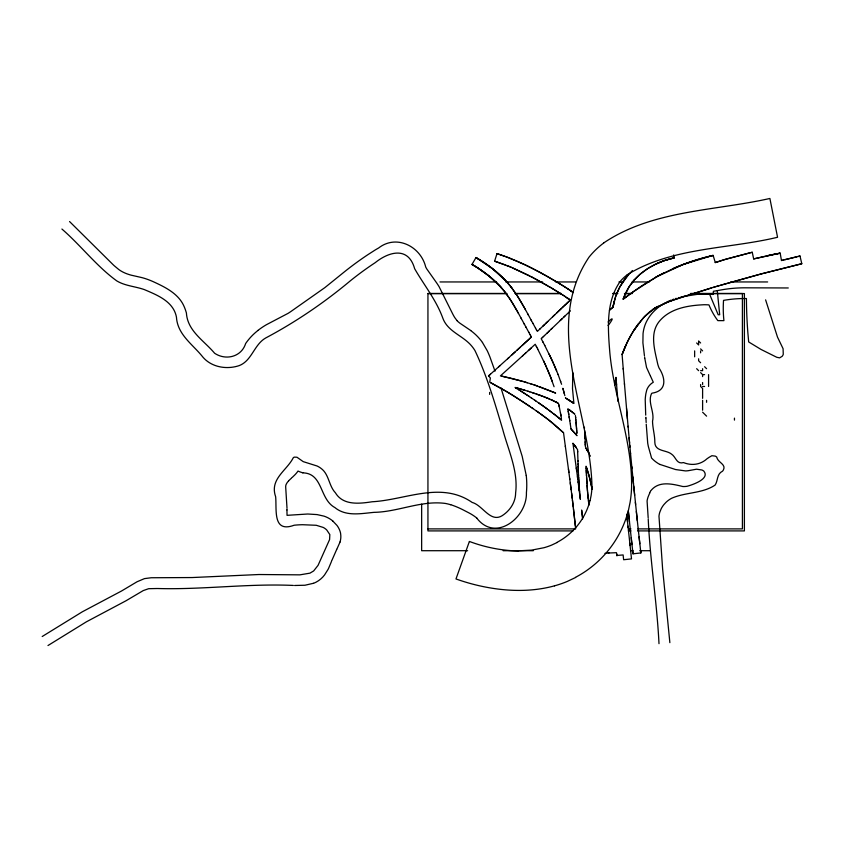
<?xml version="1.0" encoding="UTF-8"?>
<svg xmlns="http://www.w3.org/2000/svg" width="844" height="844" viewBox="0 0 844 844"><rect width="100%" height="100%" fill="white"/><g stroke="black" fill="none" stroke-linecap="round" stroke-linejoin="round"><path stroke-width="1.27" d="M287.002 508.13L285.673 486.819A8.925 8.925 0 0 1 285.905 485.1L285.968 484.899A10.36 10.36 0 0 1 288.585 481.017M286.981 509.122L286.96 509.913M286.949 510.04L287.034 515.336L307.765 514.007L317.08 514.587L324.043 516.148A27.578 27.578 0 0 1 332.789 520.97M614.717 385.191L615.424 380.56M501.157 388.43L489.742 382.153L490.343 377.933L488.539 375.939L490.438 374.219M614.875 384.104L615.782 378.492M609.547 310.096L613.018 307.216L615.656 296.508L619.834 286.939L628.379 274.68M615.498 380.095L615.993 377.352L616.574 384.484M590.104 500.492L591.074 495.787A75.665 75.665 0 0 0 591.982 487.115C590.694 411.703 541.742 327.694 589.017 257.167A81.298 81.298 0 0 1 603.703 242.998M340.048 542.027L336.946 548.969M505.366 264.932L494.605 261.165L497.01 253.622L498.255 254.023M469.306 541.7L455.982 578.952A203.288 203.288 0 0 0 479.487 585.799C504.026 591.306 530.032 592.562 554.476 585.852M650.407 491.408L649.764 492.928M331.84 560.511L336.745 549.339M331.565 561.249L328.675 568.139A49.342 49.342 0 0 1 328.031 569.436L324.497 575.038A25.679 25.679 0 0 1 313.493 583.362M668.68 301.741L655.028 308.049L644.7 316.468A69.102 69.102 0 0 0 642.991 318.293L633.812 330.521A113.507 113.507 0 0 0 630.078 336.84A119.025 119.025 0 0 0 626.744 343.371L622.102 354.586L623.273 369.313M649.701 493.075L648.181 496.715A22.218 22.218 0 0 0 647.084 500.998L648.171 517.762M509.227 297.953L505.081 292.246A91.764 91.764 0 0 0 501.726 288.194A96.237 96.237 0 0 0 499.891 286.179L489.425 276.378L476.723 267.221A141.539 141.539 0 0 0 472.028 264.372L476.005 257.525L492.231 268.487L505.693 280.788A104.118 104.118 0 0 1 507.666 282.972A99.676 99.676 0 0 1 511.316 287.371L515.779 293.522M668.015 301.983L656.263 307.311A48.72 48.72 0 0 0 655.028 308.049A46.103 46.103 0 0 0 653.646 308.925A48.467 48.467 0 0 0 650.524 311.183A54.607 54.607 0 0 0 647.538 313.704A61.992 61.992 0 0 0 644.7 316.468L638.581 323.642A98.136 98.136 0 0 0 636.576 326.396L635.796 327.525A109.857 109.857 0 0 0 633.812 330.521M608.039 325.478C610.972 322.239 615.614 314.527 608.113 321.975M636.819 326.048L638.581 323.642M673.67 254.93L674.282 257.831L664.006 260.712L655.45 264.267L647.39 268.803L640.079 274.268L634.108 280.145L629.118 286.749L623.062 299.293L623.895 298.66M617.544 291.644A64.65 64.65 0 0 1 619.834 286.939A64.587 64.587 0 0 1 622.492 282.434A63.827 63.827 0 0 1 625.499 278.161L632.399 270.544M623.315 298.576A56.052 56.052 0 0 1 624.782 294.851A56.664 56.664 0 0 1 629.118 286.76A55.936 55.936 0 0 1 631.776 282.983L634.677 279.512A59.323 59.323 0 0 1 637.842 276.283A63.089 63.089 0 0 1 641.24 273.287A67.119 67.119 0 0 1 644.858 270.534A71.139 71.139 0 0 1 648.698 267.981A74.852 74.852 0 0 1 652.707 265.67A78.197 78.197 0 0 1 656.854 263.602A80.781 80.781 0 0 1 661.116 261.788A82.343 82.343 0 0 1 664.914 260.395L674.282 257.831A82.448 82.448 0 0 0 669.872 258.886A83.102 83.102 0 0 0 665.462 260.205A82.427 82.427 0 0 0 661.116 261.788A80.781 80.781 0 0 0 656.854 263.602M619.992 281.769C605.644 302.247 607.954 329.171 609.843 352.813C614.094 398.431 632.715 442.066 631.544 488.243A115.913 115.913 0 0 1 630.099 502.328L628.506 509.987A105.089 105.089 0 0 1 575.524 577.317M288.49 480.922L291.433 478.147M650.481 491.187C658.447 480.521 671.877 483.865 682.785 486.513A20.773 20.773 0 0 0 687.143 486.26C692.85 484.699 710.395 478.759 703.717 470.994A10.413 10.413 0 0 0 701.849 469.981L696.543 469.201L688.62 470.635A22.261 22.261 0 0 1 685.528 470.92L675.59 469.549L659.966 464.432M542.882 326.164L547.777 321.48M552.672 316.795L561.26 308.598M545.646 323.526L554.814 314.749M552.018 328.379L548.347 331.882M560.268 320.467L562.115 318.716M551.1 329.255L570.375 310.866M544.728 324.402L539.907 329.002M556.65 312.987L565.617 304.473M563.94 316.964L564.858 316.089M547.197 332.979L549.265 331.006M547.429 332.768L544.422 335.617M562.178 307.722L563.106 306.847M540.445 328.485L537.375 331.397L536.404 329.74M544.538 335.501L543.272 336.703M542.407 337.526L541.194 338.666L543.093 342.263M542.302 337.621L543.388 336.598M564.024 305.971L570.291 300.116L566.683 297.573M566.282 303.851L567.622 302.606M567.949 302.289L569.289 301.044M529.821 338.465L531.361 337.041L530.897 336.176M569.953 300.432L570.291 300.116A128.457 128.457 0 0 0 567.959 298.449L565.079 296.487M529.051 339.183L522.088 345.597M529.779 349.289L531.14 348.034M525 353.657L529.093 349.912M528.418 350.534L535.212 344.257L536.457 346.641M520.537 347.021L517.098 350.165M501.895 376.213L500.386 375.918L525.685 353.035M522.425 356.02L523.375 355.155M292.003 477.63L294.894 474.845A30.426 30.426 0 0 0 298.016 471.068A39.573 39.573 0 0 0 302.838 472.83M511.401 355.335L515.199 351.895M507.603 358.774L531.361 337.041L529.958 334.446M498.709 366.781L508.869 357.624M488.539 375.939L499.986 365.642M609.442 310.191L613.018 307.216A64.819 64.819 0 0 1 614.179 301.487A62.467 62.467 0 0 1 615.656 296.508A63.901 63.901 0 0 1 617.544 291.644M258 330.394L259.572 329.192A74.114 74.114 0 0 1 266.44 324.697L288.089 313.346A82.585 82.585 0 0 0 291.37 311.172L324.845 287.635L343.424 272.633A324.265 324.265 0 0 1 368.026 254.582L375.158 250.003A113.529 113.529 0 0 1 378.661 247.967C396.532 234.031 420.681 246.427 425.692 266.957A37.874 37.874 0 0 0 426.737 268.888L436.559 282.782A87.829 87.829 0 0 1 439.112 286.728L452.015 312.554A55.978 55.978 0 0 0 454.737 317.566L457.015 320.593M623.305 299.114L625.763 297.246M627.25 274.733C671.993 247.186 727.834 249.223 777.556 237.269L769.897 198.467C714.509 210.989 652.349 210.05 603.682 242.956M624.729 298.027L632.145 292.53M626.153 296.951L630.141 293.986M630.542 293.691L638.634 287.962M632.546 292.235L656.706 276.726M639.045 287.688L643.149 284.945M643.561 284.681L658.552 275.724L673.976 268.234M47.981 645.533L86.373 621.828L126.009 600.77L143.248 590.589L148.671 588.69L157.501 588.511M42.2 636.513L82.353 611.784L121.557 590.99L137.055 581.759L144.482 578.615L151.213 577.75L192.137 577.549L258.918 574.521L299.905 574.848L309.938 573.16L313.641 570.955L318.061 565.353L329.593 539.559L329.835 534.59L326.691 529.916A15.867 15.867 0 0 0 323.241 527.437L316.268 525.284L302.511 524.715A105.795 105.795 0 0 0 294.187 525.221C272.401 533.229 276.864 509.871 275.65 496.768C269.426 479.033 286.601 470.857 293.322 457.691A4.568 4.568 0 0 1 294.313 457.131L296.961 457.226L303.218 461.636L317.059 465.993A21.796 21.796 0 0 1 320.825 468.23C329.149 474.075 328.632 485.68 335.406 492.791C343.139 505.693 359.502 503.689 372.215 501.758C405.584 499.954 440.937 480.869 472.165 502.433C482.662 505.239 490.269 522.763 501.958 515.821C509.871 510.831 515.568 502.454 515.631 492.896C518.332 470.931 508.299 450.327 502.781 429.607C494.806 402.894 486.956 375.77 474.961 350.577A39.235 39.235 0 0 0 471.321 345.597C462.639 335.437 447.637 331.597 442.783 318.061C436.221 299.979 424.036 285.124 414.636 268.687C408.39 246.142 388.936 251.628 375.211 262.663A314.105 314.105 0 0 0 350.281 280.862C324.128 302.722 295.801 321.986 265.755 337.948C254.086 344.521 251.966 360.683 239.253 365.589C226.35 369.957 210.494 367.172 201.916 355.915C192.01 343.888 177.472 334.266 176.449 317.144C173.495 301.445 157.311 295.105 144.261 289.566C135.23 286.39 125.271 285.958 116.883 280.978C96.48 266.208 80.971 245.541 61.918 229.04M657.138 276.494L683.091 264.531L711.956 255.69L713.148 255.415L715.29 262.568M557.082 542.534L551.67 545.076A67.794 67.794 0 0 1 543.905 547.735L531.509 550.14L518.153 550.847M575.608 577.486L567.347 581.4A106.998 106.998 0 0 1 554.476 585.852M674.546 267.991L675.675 267.506A215.294 215.294 0 0 1 684.822 263.887A225.844 225.844 0 0 1 694.179 260.648A235.803 235.803 0 0 1 703.653 257.821A244.781 244.781 0 0 1 713.148 255.415A228.798 228.798 0 0 0 672.636 268.761M313.462 583.288L304.969 585.24L294.588 585.483M668.321 301.867L670.168 301.192M668.859 301.667L669.461 301.445M669.767 301.34L671.254 300.802M670.389 301.118L671.919 300.569M672.911 299.43L673.755 299.135M671.476 300.728L673.006 300.179M672.13 300.496L681.14 297.394M673.227 300.105L711.228 287.973M715.733 262.431L723.15 260.026M715.184 262.611L725.967 259.161M681.994 297.109L715.111 286.833M675.432 298.576L676.266 298.322M723.719 259.846L750.516 252.651M726.536 258.981L752.247 252.272L753.671 258.908L771.216 254.888M715.839 286.622L719.373 285.588M715.976 286.58L712.958 287.466M718.139 285.947L761.731 273.772L801.8 263.729L799.996 256.027L797.675 256.576M716.408 286.454L717.273 286.2M720.618 285.23L760.708 274.047L801.8 263.729M678.354 297.721L679.167 297.499M753.671 258.908L780.183 253.179L781.47 260.511L799.996 256.027M783.781 259.941L781.47 260.511M784.941 259.646L796.514 256.85M680.823 297.077L682.448 296.698M751.086 252.525L752.247 252.272M683.25 296.518L697.64 294.292A81.646 81.646 0 0 1 703.432 294.018L713.191 294.44L713.402 291.296L721.673 289.84A133.204 133.204 0 0 1 746.571 287.825L788.285 287.962M771.69 254.793L772.629 254.603A333.296 333.296 0 0 1 780.183 253.179A343.012 343.012 0 0 0 767.629 255.648M616.859 555.447L623.125 554.941L623.632 559.73L631.502 558.897L629.824 543.061M632.736 551.522L633 553.822L640.86 552.936L638.148 528.386M616.669 554.065L616.468 552.693L609.157 552.989M604.958 553.358L608.408 553.042M439.977 281.949L496.567 281.949M505.778 281.949L542.618 281.949M555.785 281.949L575.524 281.949M618.947 281.949L622.893 281.949M632.103 281.949L649.215 281.949M730.798 281.949L767.639 281.949M572.992 530.908L427.94 530.908L427.94 293.522L505.556 293.522M515.515 293.522L561.302 293.522M613.05 293.522L617.027 293.522M624.982 293.522L630.953 293.522M690.666 293.522L742.414 293.522L742.414 528.893L638.919 528.893M427.94 293.554L507.054 293.554M514.967 293.554L561.123 293.554M612.544 293.554L617.819 293.554M624.412 293.554L632.325 293.554M690.339 293.554L744.397 293.554L744.397 530.908L637.6 530.908M700.615 370.664L702.609 370.664L702.609 368.68M700.615 372.637L702.609 374.62L704.592 374.62M702.609 386.478L704.592 386.478M427.94 528.893L575.228 528.893M628.97 528.893L630.953 528.893M628.369 530.908L631.006 530.908M467.629 550.71L421.652 550.71L421.652 504.163M503.098 550.71L533.313 550.71M630.521 550.71L633.148 550.71M639.72 550.71L650.228 550.71M157.817 588.521C203.056 589.798 248.157 583.383 293.385 585.441M502.032 376.234L510.536 378.123M502.307 376.287L522.003 381.171M511.253 378.302L523.428 381.593M515.568 387.586L521.74 389.337M517.108 388.008L515.051 387.449L519.334 390.097M517.625 388.156L519.176 388.588M519.682 388.746L525.021 390.329M522.721 381.382L527.342 382.765M450.696 504.754L449.05 504.279A42.316 42.316 0 0 0 445.221 503.414C421.008 500.239 398.115 511.97 374.029 512.35C361 513.553 345.934 516.739 334.889 507.56C319.306 499.184 323.263 473.336 302.838 472.84M524.852 382.015L526.276 382.438M522.257 389.495L523.976 390.012M526.624 382.543L530.887 383.872M524.324 390.118L528.492 391.416M530.18 383.651L532.226 384.305M527.795 391.194L529.81 391.838M494.605 261.165L510.472 266.968L529.705 275.904M532.11 384.263L534.083 384.906M529.684 391.795L531.625 392.418M497.01 253.622L508.193 257.547M534.706 385.107L533.957 384.864M532.237 392.618L531.509 392.386M537.28 385.961L534.579 385.064M532.353 392.66L540.192 395.361M498.888 254.234L505.113 256.397M535.202 385.265L555.183 392.871M532.712 392.776L535.149 393.599M538.947 386.531L554.983 392.776M536.373 394.011L539.59 395.15M539.791 395.214L540.593 395.509M540.392 395.435L541.384 395.804M540.993 395.657L542.977 396.395M505.725 256.618L517.921 261.534M542.186 396.1L544.169 396.849M543.378 396.543L546.131 397.619M508.805 257.779L527.447 265.934M544.559 397.007L548.473 398.579M506.548 265.396L511.253 267.295M546.332 397.703L549.634 399.075M548.663 398.663L551.174 399.739M512.424 267.78L533.123 277.676M550.784 399.571L551.554 399.919M518.522 261.798L521.518 263.138M551.364 399.834L552.134 400.172M555.12 392.84L555.647 393.082M551.754 400.003L558.57 403.453M552.514 400.341L557.757 402.883A116.999 116.999 0 0 0 555.521 401.765M522.109 263.412L524.493 264.52M525.084 264.805L540.297 272.549M528.038 266.219L530.391 267.379M530.981 267.675L533.904 269.162M534.484 269.468L546.079 275.756M530.844 276.494L547.861 285.905M490.554 382.67L505.577 390.994M534.263 278.288L550.689 287.572M540.877 272.865L543.188 274.142M543.768 274.458L555.014 280.936M546.659 276.083L548.969 277.402M565.586 398.115L566.957 398.906M501.705 388.746L502.813 389.379M549.549 277.739L560.015 283.943M503.372 389.706L508.869 392.945M472.028 264.372L476.723 267.221A135.019 135.019 0 0 1 481.312 270.259A127.729 127.729 0 0 1 485.764 273.488A120.196 120.196 0 0 1 489.942 276.8A112.685 112.685 0 0 1 494.067 280.408A105.236 105.236 0 0 1 498.013 284.206L501.726 288.194M567.231 399.075L565.406 397.872M548.99 286.57L553.527 289.27M506.126 391.31L507.223 391.964M555.595 281.284L556.164 281.622M551.638 288.131L555.721 290.589M567.368 399.149L573.888 403.39L572.506 388.746L572.707 377.015A93.505 93.505 0 0 1 573.129 373.016M556.449 281.801L557.314 282.318M507.772 392.291L513.236 395.625M559.298 283.5L558.179 282.835M554.097 289.608L555.014 290.167M509.417 393.283L510.504 393.948M560.184 284.048L562.304 285.346M559.709 283.753L560.669 284.333M556.08 290.811L558.158 292.077M555.605 290.526L556.544 291.096M561.26 284.702L567.78 288.796M557.135 291.454L563.138 295.21M511.053 394.275L511.601 394.612M562.653 285.557L564.372 286.622M516.222 388.166L516.992 388.651M512.139 394.95L520.263 400.077M558.823 292.488L561.482 294.155M513.774 395.963L530.37 406.787M518.554 389.611L523.997 393.072M564.71 286.833L571.494 291.275M520.885 391.078L525.084 393.779M562.146 294.577L565.723 296.919M524.546 393.431L527.257 395.203M521.339 400.773L525.622 403.601M568.117 289.017L569.805 290.136M526.171 394.486L529.431 396.627M564.109 295.854L564.752 296.276M528.344 395.91L531.572 398.051M526.15 403.949L528.787 405.721M531.034 397.703L535.813 400.932M570.143 290.357L573.16 292.435M529.315 406.08L537.966 412.041M534.758 400.214L538.905 403.052M568.793 409.467L567.748 408.855M531.942 407.863L532.986 408.58M571.821 291.496L572.485 291.961A135.504 135.504 0 0 1 573.382 292.594A140.442 140.442 0 0 0 570.702 290.737M538.461 402.746L541.574 404.909M568.634 409.361L574.891 414.182M539.348 403.358L543.346 406.154M536.214 410.817L537.09 411.429M568.951 409.583L569.721 410.131M542.017 405.226L545.984 408.042M538.398 412.347L539.263 412.959M537.522 411.735L546.11 417.959M543.789 406.47L544.665 407.093M545.108 407.409L555.848 415.491M540.561 413.887L548.368 419.679M569.89 410.247L574.479 413.824M546.427 408.369L547.313 409.002M548.621 409.973L552.535 412.906M470.752 330.531L460.349 323.495A22.988 22.988 0 0 1 456.984 320.625M546.954 418.592L553.179 423.509M553.442 413.602L558.717 417.822M548.948 420.133L563.539 432.793L565.406 446.698M556.154 415.733L557.335 416.693M557.62 416.915L560.363 419.194M558.992 418.044L559.54 418.508M553.981 424.173L563.539 432.793M332.768 520.991L336.967 525.411A20.056 20.056 0 0 1 340.533 532.975L340.617 533.682A18.23 18.23 0 0 1 340.016 542.017M476.786 518.111C495.66 542.724 527.236 517.499 526.413 492.706A86.468 86.468 0 0 0 526.255 475.457M559.815 418.74L561.671 420.059M560.638 419.426L561.176 419.89M700.615 342.97L698.621 340.987L698.621 344.943L696.638 342.97M700.615 348.899L702.609 350.882M700.615 362.751L698.621 360.768L698.621 358.795M704.592 366.707L706.586 368.68M696.638 368.68L698.621 370.664M702.609 412.199L706.586 416.155M69.556 221.539L112.59 264.172A81.119 81.119 0 0 0 114.14 265.66L118.751 269.5A31.671 31.671 0 0 0 123.002 272.106A39.035 39.035 0 0 0 128.71 274.427A48.593 48.593 0 0 0 131.326 275.207L140.906 277.381A69.651 69.651 0 0 1 143.459 278.045L144.83 278.457A76.793 76.793 0 0 1 153.281 281.696C165.435 287.276 179.012 293.881 184.34 307.058A42.495 42.495 0 0 1 185.142 309.094A56.843 56.843 0 0 1 186.408 312.997C187.484 331.101 204.121 340.681 214.619 353.256C225.812 360.768 241.458 356.959 245.646 343.519A58.858 58.858 0 0 1 258.021 330.426M507.666 282.972L503.657 278.657A113.138 113.138 0 0 0 499.416 274.574A120.629 120.629 0 0 0 494.995 270.724A128.183 128.183 0 0 0 490.554 267.189A135.525 135.525 0 0 0 485.817 263.761A142.784 142.784 0 0 0 480.953 260.532A149.61 149.61 0 0 0 476.005 257.525M575.545 433.995L571.019 429.09L570.301 424.152M576.188 434.744L570.966 428.763M575.703 434.185L576.99 435.694L576.515 435.124M573.139 443.49L577.581 449.62L577.665 451.994M511.316 287.371L516.676 294.873M505.081 292.246L510.071 299.219M574.184 444.841A96.174 96.174 0 0 1 576.209 447.605L572.928 443.216L576.389 468.842M482.452 342.485L487.21 350.671A77.975 77.975 0 0 1 488.159 352.729A96.902 96.902 0 0 1 490.005 357.181L495.017 371.17M516.085 293.965L518.997 298.502M509.512 298.375L512.266 302.669M516.971 295.316L524.124 307.279M510.356 299.652L517.224 311.151M585.293 444.081C583.837 447.278 592.973 458.682 586.158 448.354M519.282 298.955L520.389 300.791M512.54 303.101L513.606 304.863M520.664 301.255L525.422 309.611M513.869 305.296L518.49 313.43M524.651 308.218L527.785 313.936M517.731 312.058L520.832 317.713M531.108 320.034L533.028 323.537M524.166 323.822L526.076 327.324M528.228 314.749L531.488 320.731M532.828 323.178L535.592 328.253M521.286 318.536L524.546 324.518M525.886 326.976L528.861 332.43M527.722 313.81L528.355 314.991M535.476 328.031L536.636 330.162M520.769 317.597L521.413 318.768M528.555 331.85L530.116 334.73M650.429 376.034L646.546 367.467L644.827 358.563M650.608 376.361L653.288 382.237L651.652 383.355A14.665 14.665 0 0 0 646.821 389.791L645.892 393.599A54.259 54.259 0 0 0 645.217 399.55L645.713 415.121M542.903 341.904L544.813 345.586M536.33 346.399L536.826 347.348M536.7 347.116L537.776 349.194M544.665 345.291L551.628 359.417M537.628 348.91L544.454 362.762M589.956 455.243L590.41 456.193M549.043 354.026L549.307 354.564M549.571 355.102L549.834 355.641M550.088 356.179L550.351 356.717M550.604 357.255L550.858 357.793M543.452 360.641L543.705 361.179M551.111 358.341L552.63 361.591M543.958 361.707L546.384 367.003M551.881 359.966L553.611 363.785M544.696 363.289L545.182 364.344M545.424 364.882L550.014 375.559M552.873 362.139L558.137 374.588M554.097 364.882L556.681 370.959M546.859 368.068L550.868 377.722M709.604 294.197L718.17 314.738L719.689 314.749L717.273 290.61M550.235 376.097L554.075 386.731M558.021 374.303L561.598 384.284M551.069 378.26L552.282 381.53M586.158 468.979L586.232 466.69M586.053 466.215L588.753 474.592M586.401 467.154L587.055 469.042M500.977 387.881L522.204 456.372L526.234 475.457M560.532 381.129L560.732 381.699M765.614 299.863L777.503 337.115L783.084 348.699L783.264 354.29A6.372 6.372 0 0 1 782.156 356.305L779.645 357.856L776.807 357.297L761.119 349.49L748.67 341.947L747.879 332.947A476.027 476.027 0 0 1 746.423 298.533A122.485 122.485 0 0 0 723.53 300.39A116.25 116.25 0 0 0 723.92 320.636L717.833 320.636A70.579 70.579 0 0 1 708.96 304.895A73.006 73.006 0 0 0 704.223 304.726C688.63 305.401 671.159 308.092 660.198 320.309C649.11 332.494 654.67 349.743 657.719 364.028A33.454 33.454 0 0 0 659.058 368.005C665.789 378.471 666.96 390.951 652.043 393.167A3.176 3.176 0 0 0 651.42 393.81C647.559 402.704 654.807 411.967 652.528 421.24C652.665 428.404 654.891 435.177 654.828 442.361C655.007 451.698 666.201 449.768 671.518 454.104C676.086 457.068 676.455 464.517 683.524 462.586C691.774 465.909 700.531 464.738 707.103 458.682A30.806 30.806 0 0 0 708.77 457.522L711.872 455.707L715.216 456.108A6.805 6.805 0 0 1 716.704 457.047C717.759 462.617 726.283 464.158 723.456 469.813A7.396 7.396 0 0 1 722.485 471.216C716.588 474.043 718.117 480.647 715.111 485.068C702.313 493.698 685.412 492.084 671.624 498.276A25.499 25.499 0 0 0 665.905 502.433L663.964 504.533A23.389 23.389 0 0 0 661.2 508.763L659.829 512.097A20.309 20.309 0 0 0 658.974 516.222L662.603 568.772L669.862 642.664M587.213 469.517L589.84 478.77M650.407 453.893L648.392 446.666A69.735 69.735 0 0 1 647.717 443.153L646.23 424.173M650.566 454.388L651.568 458.049A32.051 32.051 0 0 0 659.934 464.485M562.864 388.346L564.847 395.614M562.895 388.451L563.148 389.327M563.402 390.192L564.351 393.694M588.901 475.119L590.821 483.011M589.967 479.297L591.697 487.294M558.728 404.181L559.002 405.468M590.937 483.549L591.38 485.68M558.918 405.036L560.511 413.212M559.097 405.901L559.277 406.755M591.486 486.218L591.876 488.191M591.802 487.832L592.108 489.446M567.896 409.593L568.297 411.809M568.223 411.366L568.613 413.592M560.437 412.779L560.827 414.953M568.455 412.695L568.772 414.478M560.669 414.087L560.975 415.818M568.698 414.035L569.215 417.147M560.901 415.385L561.439 418.582M569.141 416.704L569.362 418.033M569.289 417.59L569.784 420.702M569.711 420.259L570.259 423.825M616.616 553.738L616.806 555.046M616.764 554.782L616.922 555.837M582.624 517.393L581.611 510.029L582.603 518.965M644.436 355.683L642.906 342.886L643.044 333.686A38.74 38.74 0 0 1 643.888 328.812L644.204 327.62A34.076 34.076 0 0 1 646.409 321.786L646.631 321.353A38.94 38.94 0 0 1 651.093 314.517L652.001 313.409A44.637 44.637 0 0 1 654.902 310.36L657.318 308.197A47.538 47.538 0 0 1 660.599 305.697L664.133 303.46A55.683 55.683 0 0 1 665.642 302.616M576.273 467.977L576.621 470.572M565.332 446.138L568.898 472.482M644.616 356.97L644.774 358.172M576.505 469.707L577.549 477.493M568.434 469.032L569.816 479.392M577.655 478.358L578.224 482.684M577.433 476.628L577.771 479.223M569.658 478.242L572.253 498.371M578.119 481.818L580.334 499.289L579.533 490.87M570.27 482.842L571.166 489.742M579.121 489.615L579.237 490.48M571.61 493.202L575.376 525.96M572.464 500.102L573.298 507.001M588.964 505.134L588.057 497M588.743 503.267L588.426 500.471M573.498 508.721L575.671 528.84M640.607 550.636L640.86 552.936M639.826 543.726L639.066 536.826M631.966 544.602L631.206 537.691M633 553.822L630.278 529.241M626.849 515.695L627.514 521.676M626.681 514.196L630.088 545.53M575.418 415.543L575.661 417.833M638.307 529.927L636.334 511.485M630.447 530.781L628.464 512.308M627.999 526.16L628.168 527.658M637.315 520.716L632.789 476.754M629.445 521.56L628.305 510.768M588.268 499.078L587.941 495.871M635.363 502.222L635.606 504.543M575.587 417.073L575.882 420.122M634.646 495.28L633.707 486.017M633.475 483.707L632.409 472.883M587.983 496.325L587.529 491.588M631.797 466.69L632.441 473.273M631.987 468.62L630.489 452.943M587.846 494.974L587.719 493.613M629.793 445.4L630.573 453.787M575.851 419.742L576.431 426.653M629.086 437.709L629.561 442.889M629.951 447.077L628.063 426.199M587.656 492.938L587.034 485.3M628.136 427.085L624.433 383.587M626.522 408.485L627.44 419.12M587.477 490.913L586.137 468.283M576.062 422.042L576.747 431.273M617.966 401.311L616.531 384.041M579.596 491.567L578.984 483.475M623.199 368.427L624.507 384.474M579.364 488.792L579.417 489.478M645.871 417.274L645.924 417.907M584.396 427.169L584.481 428.362M576.484 427.423L576.589 428.963M645.934 418.149L646.166 422.506M658.995 643.666C656.938 601.941 650.07 560.616 648.224 518.891M579.079 485.047L578.879 481.903M586.928 483.76L586.559 477.577M576.642 429.733L576.832 432.814M584.639 430.725L585.061 438.595M578.784 480.331L578.931 482.684M576.79 432.044L576.885 433.584M578.699 478.759L578.836 481.112M578.615 477.187L578.741 479.55M584.903 435.451L584.945 436.242M578.657 477.978L578.319 470.91M584.987 437.023L585.325 444.862M586.401 474.486L586.474 476.037M608.387 552.651L609.146 552.841M578.499 474.824L578.53 475.615M586.358 473.452L586.221 470.351M578.393 472.482L578.256 469.348M585.198 441.728L585.261 443.3M578.193 467.776L578.288 470.129M578.14 466.215L578.224 468.557M577.634 451.202L578.172 466.996M578.056 463.862L578.087 464.643M577.95 460.708L577.971 461.499M734.449 418.128L734.449 420.112M708.58 374.62L708.58 386.478M706.586 400.33L706.586 402.303M702.609 374.62L702.609 376.593M702.609 382.522L702.609 384.505M702.609 398.347L702.609 388.462L700.615 386.478L700.615 384.505M702.609 400.33L702.609 410.216M700.615 350.882L700.615 352.855M694.644 350.882L694.644 356.812M489.636 392.418L489.636 394.391M613.018 307.216A67.942 67.942 0 0 1 613.366 305.19A64.503 64.503 0 0 1 613.725 303.429A62.266 62.266 0 0 1 614.179 301.487M622.429 282.561A63.901 63.901 0 0 1 625.446 278.277M625.499 278.161A63.342 63.342 0 0 1 627.124 276.146A64.397 64.397 0 0 1 628.242 274.838M634.677 279.512A56.474 56.474 0 0 0 633.19 281.221A55.366 55.366 0 0 0 631.776 282.983M666.528 302.163A55.683 55.683 0 0 1 667.414 301.73M667.868 301.519A55.683 55.683 0 0 1 669.123 300.949M670.389 300.411A55.683 55.683 0 0 1 671.244 300.074M470.72 330.574A52.919 52.919 0 0 1 482.483 342.464M476.828 518.058A49.068 49.068 0 0 0 469.095 512.973L462.406 509.512A87.976 87.976 0 0 0 450.717 504.68M590.051 500.481A65.537 65.537 0 0 1 556.998 542.375M518.153 551.026A149.968 149.968 0 0 1 469.401 541.447M619.96 281.738A41.43 41.43 0 0 1 627.282 274.764M655.693 277.296A191.567 191.567 0 0 1 663.785 272.992M567.115 297.869A132.265 132.265 0 0 1 570.291 300.116M505.018 280.081A100.911 100.911 0 0 1 512.202 288.511M475.932 257.652A130.451 130.451 0 0 1 505.123 279.965M471.944 264.52A121.314 121.314 0 0 1 500.64 286.717M500.513 286.844A92.998 92.998 0 0 1 505.904 293.301M625.615 345.829A129.754 129.754 0 0 0 622.102 354.586A131.495 131.495 0 0 1 623.526 350.809A125.735 125.735 0 0 1 626.744 343.371A113.402 113.402 0 0 1 636.176 326.955M652.581 309.642A48.53 48.53 0 0 1 657.961 306.383M586.264 448.523A86.826 86.826 0 0 1 589.481 454.294M568.402 399.771L567.632 399.317A96.543 96.543 0 0 1 573.625 403.2L568.402 399.771"/></g></svg>
